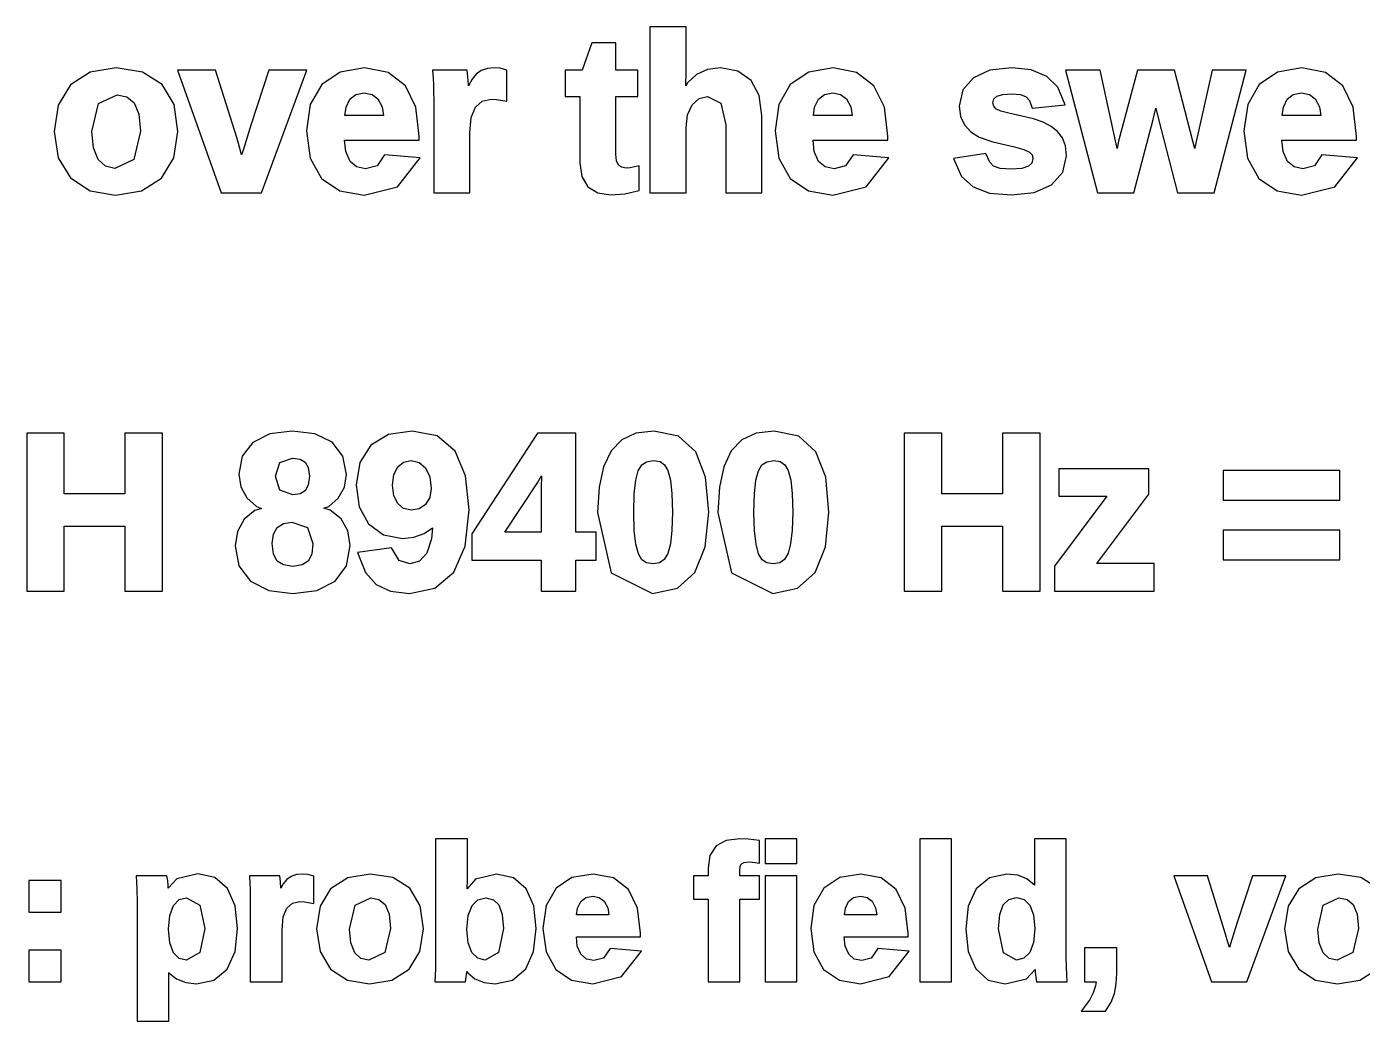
# Model space of a CAD drawing. Header units: metres. Extents: x 7 to 143, y 7 to 53.
# Drawn here: x 34.26 to 57.72, y 7.42 to 24.89 of the extents above; entities that cross this region are included whole.
import ezdxf

# ---------------------------------------------------------------- set-up
doc = ezdxf.new("R2010")
doc.units = ezdxf.units.M

msp = doc.modelspace()

# ---------------------------------------------------------------- linework, layer by layer
for p, q in [((45.8385, 24.8939), (45.2049, 24.8939)), ((45.2049, 24.8939), (45.2049, 21.9761)), ((45.8385, 24.0744), (45.8385, 24.8939)), ((44.1844, 24.6129), (44.0173, 24.1306)), ((44.6042, 24.6129), (44.1844, 24.6129)), ((44.6042, 24.1306), (44.6042, 24.6129)), ((35.8319, 24.1692), (35.3765, 24.0952)), ((36.2937, 24.0978), (35.8319, 24.1692)), ((40.1943, 24.1693), (39.7643, 24.0977)), ((40.605, 24.0921), (40.1943, 24.1693)), ((42.4745, 24.1706), (42.3495, 24.159)), ((42.5765, 24.1628), (42.4745, 24.1706)), ((42.6901, 24.1294), (42.5765, 24.1628)), ((46.4428, 24.1691), (46.2177, 24.1406)), ((46.75, 24.1155), (46.4428, 24.1691)), ((48.424, 24.1693), (47.994, 24.0977)), ((48.8347, 24.0921), (48.424, 24.1693)), ((51.5584, 24.1707), (51.1765, 24.1282)), ((51.9015, 24.1338), (51.5584, 24.1707)), ((56.6574, 24.1693), (56.2273, 24.0977)), ((57.0681, 24.0921), (56.6574, 24.1693)), ((35.3765, 24.0952), (35.0302, 23.8704)), ((36.637, 23.88), (36.2937, 24.0978)), ((37.5773, 24.1306), (36.9056, 24.1306)), ((36.9056, 24.1306), (37.6762, 21.9761)), ((37.9473, 22.9462), (37.5773, 24.1306)), ((38.5125, 24.1306), (38.2031, 23.1812)), ((38.3843, 21.9761), (39.1787, 24.1306)), ((39.1787, 24.1306), (38.5125, 24.1306)), ((39.7643, 24.0977), (39.4403, 23.8801)), ((40.9096, 23.8576), (40.605, 24.0921)), ((41.9962, 24.1306), (41.389, 24.1306)), ((41.389, 24.1306), (41.3975, 23.9839)), ((41.3975, 23.9839), (41.4024, 23.8788)), ((42.0073, 24.0154), (41.9962, 24.1306)), ((42.016, 23.8754), (42.0073, 24.0154)), ((42.0804, 23.9753), (42.0168, 23.8578)), ((42.1545, 24.0611), (42.0804, 23.9753)), ((42.2432, 24.1228), (42.1545, 24.0611)), ((42.3495, 24.159), (42.2432, 24.1228)), ((42.6901, 23.5862), (42.6901, 24.1294)), ((44.0173, 24.1306), (43.7162, 24.1306)), ((43.7162, 24.1306), (43.7162, 23.6698)), ((44.9934, 24.1306), (44.6042, 24.1306)), ((44.9934, 23.6698), (44.9934, 24.1306)), ((45.8346, 23.8684), (45.8385, 24.0744)), ((46.0245, 24.0545), (45.8637, 23.9054)), ((46.2177, 24.1406), (46.0245, 24.0545)), ((46.9815, 23.9512), (46.75, 24.1155)), ((47.1224, 23.6848), (46.9815, 23.9512)), ((47.994, 24.0977), (47.67, 23.8801)), ((49.1393, 23.8576), (48.8347, 24.0921)), ((50.8851, 23.9973), (50.6994, 23.7825)), ((51.1765, 24.1282), (50.8851, 23.9973)), ((52.1758, 24.0206), (51.9015, 24.1338)), ((52.3714, 23.8325), (52.1758, 24.0206)), ((53.1129, 24.1306), (52.5066, 24.1306)), ((52.5066, 24.1306), (53.0641, 21.9761)), ((53.4085, 22.7568), (53.1129, 24.1306)), ((53.7689, 24.1306), (53.4359, 22.8847)), ((54.4174, 24.1306), (53.7689, 24.1306)), ((54.7425, 22.885), (54.4174, 24.1306)), ((55.0812, 24.1306), (54.7762, 22.7716)), ((55.6797, 24.1306), (55.0812, 24.1306)), ((55.1142, 21.9761), (55.6797, 24.1306)), ((56.2273, 24.0977), (55.9034, 23.8801)), ((57.3727, 23.8576), (57.0681, 24.0921)), ((35.0302, 23.8704), (34.814, 23.5154)), ((35.5184, 23.5431), (35.8461, 23.6997)), ((35.8461, 23.6997), (36.018, 23.6644)), ((36.8469, 23.5268), (36.637, 23.88)), ((39.4403, 23.8801), (39.2404, 23.5293)), ((39.9365, 23.6193), (40.0415, 23.703)), ((40.0415, 23.703), (40.1862, 23.7315)), ((40.1862, 23.7315), (40.3237, 23.7045)), ((40.3237, 23.7045), (40.4281, 23.625)), ((41.0936, 23.4779), (40.9096, 23.8576)), ((41.4024, 23.8788), (41.406, 23.7522)), ((41.406, 23.7522), (41.4072, 23.5979)), ((42.0168, 23.8578), (42.016, 23.8754)), ((45.8637, 23.9054), (45.8339, 23.8559)), ((45.8339, 23.8559), (45.8346, 23.8684)), ((47.67, 23.8801), (47.47, 23.5293)), ((48.1662, 23.6193), (48.2711, 23.703)), ((48.2711, 23.703), (48.4159, 23.7315)), ((48.4159, 23.7315), (48.5534, 23.7045)), ((48.5534, 23.7045), (48.6578, 23.625)), ((49.3233, 23.4779), (49.1393, 23.8576)), ((50.6994, 23.7825), (50.6381, 23.4999)), ((51.299, 23.6724), (51.4015, 23.7038)), ((51.4015, 23.7038), (51.558, 23.7152)), ((51.558, 23.7152), (51.7142, 23.7008)), ((51.7142, 23.7008), (51.8124, 23.6614)), ((52.4977, 23.5232), (52.3714, 23.8325)), ((55.9034, 23.8801), (55.7034, 23.5293)), ((56.3996, 23.6193), (56.5045, 23.703)), ((56.5045, 23.703), (56.6492, 23.7315)), ((56.6492, 23.7315), (56.7868, 23.7045)), ((56.7868, 23.7045), (56.8912, 23.625)), ((57.5566, 23.4779), (57.3727, 23.8576)), ((34.814, 23.5154), (34.7429, 23.0553)), ((35.4042, 23.0519), (35.5184, 23.5431)), ((36.018, 23.6644), (36.1457, 23.5565)), ((36.1457, 23.5565), (36.2278, 23.3591)), ((36.9156, 23.055), (36.8469, 23.5268)), ((39.2404, 23.5293), (39.175, 23.063)), ((39.8469, 23.335), (39.8674, 23.4794)), ((39.8674, 23.4794), (39.9365, 23.6193)), ((40.4281, 23.625), (40.5014, 23.4863)), ((40.5014, 23.4863), (40.5275, 23.335)), ((41.1533, 22.9689), (41.0936, 23.4779)), ((41.4072, 23.5979), (41.4072, 21.9761)), ((42.0675, 23.3002), (42.1437, 23.4833)), ((42.1437, 23.4833), (42.2589, 23.588)), ((42.2589, 23.588), (42.4162, 23.6239)), ((42.4162, 23.6239), (42.5125, 23.6174)), ((42.5125, 23.6174), (42.6901, 23.5862)), ((43.7162, 23.6698), (43.9763, 23.6698)), ((43.9763, 23.6698), (43.9763, 22.5049)), ((44.6042, 22.6553), (44.6042, 23.6698)), ((44.6042, 23.6698), (44.9934, 23.6698)), ((45.8668, 23.3481), (45.9481, 23.5215)), ((45.9481, 23.5215), (46.0686, 23.6307)), ((46.0686, 23.6307), (46.2135, 23.6651)), ((46.2135, 23.6651), (46.4508, 23.5483)), ((46.4508, 23.5483), (46.5359, 23.1712)), ((47.1676, 23.3318), (47.1224, 23.6848)), ((47.47, 23.5293), (47.4046, 23.063)), ((48.0766, 23.335), (48.0971, 23.4794)), ((48.0971, 23.4794), (48.1662, 23.6193)), ((48.6578, 23.625), (48.7311, 23.4863)), ((48.7311, 23.4863), (48.7572, 23.335)), ((49.383, 22.9689), (49.3233, 23.4779)), ((50.6381, 23.4999), (50.6608, 23.3194)), ((51.2301, 23.5542), (51.2474, 23.6255)), ((51.2428, 23.4983), (51.2301, 23.5542)), ((51.2825, 23.4538), (51.2428, 23.4983)), ((51.2474, 23.6255), (51.299, 23.6724)), ((51.8124, 23.6614), (51.8704, 23.5994)), ((51.8704, 23.5994), (51.9196, 23.4628)), ((51.9196, 23.4628), (52.4977, 23.5232)), ((54.0457, 23.2635), (54.0926, 23.4657)), ((54.0926, 23.4657), (54.1025, 23.4169)), ((55.7034, 23.5293), (55.638, 23.063)), ((56.31, 23.335), (56.3304, 23.4794)), ((56.3304, 23.4794), (56.3996, 23.6193)), ((56.8912, 23.625), (56.9644, 23.4863)), ((56.9644, 23.4863), (56.9905, 23.335)), ((57.6163, 22.9689), (57.5566, 23.4779)), ((36.2278, 23.3591), (36.2563, 23.0587)), ((40.5275, 23.335), (39.8469, 23.335)), ((42.0407, 23.0318), (42.0675, 23.3002)), ((45.8385, 23.1224), (45.8668, 23.3481)), ((47.1676, 21.9761), (47.1676, 23.3318)), ((48.7572, 23.335), (48.0766, 23.335)), ((50.6608, 23.3194), (50.7291, 23.1688)), ((51.3673, 23.4126), (51.2825, 23.4538)), ((51.5094, 23.3754), (51.3673, 23.4126)), ((51.7369, 23.3253), (51.5094, 23.3754)), ((51.9401, 23.2731), (51.7369, 23.3253)), ((52.1139, 23.2142), (51.9401, 23.2731)), ((53.7053, 21.9761), (54.0457, 23.2635)), ((54.1025, 23.4169), (54.1366, 23.2674)), ((54.1366, 23.2674), (54.4731, 21.9761)), ((56.9905, 23.335), (56.31, 23.335)), ((34.7429, 23.0553), (34.8139, 22.5935)), ((35.4324, 22.7647), (35.4042, 23.0519)), ((36.2563, 23.0587), (36.1406, 22.5632)), ((36.8436, 22.5921), (36.9156, 23.055)), ((38.2031, 23.1812), (38.0642, 22.7452)), ((39.175, 23.063), (39.2393, 22.5838)), ((42.0407, 21.9761), (42.0407, 23.0318)), ((45.8385, 21.9761), (45.8385, 23.1224)), ((46.5359, 23.1712), (46.5359, 21.9761)), ((47.4046, 23.063), (47.469, 22.5838)), ((50.7291, 23.1688), (50.8403, 23.047)), ((50.8403, 23.047), (50.9897, 22.952)), ((52.2533, 23.143), (52.1139, 23.2142)), ((52.3635, 23.0536), (52.2533, 23.143)), ((52.4502, 22.9405), (52.3635, 23.0536)), ((55.638, 23.063), (55.7023, 22.5838)), ((35.5145, 22.5612), (35.4324, 22.7647)), ((37.9954, 22.7794), (37.9473, 22.9462)), ((38.034, 22.6424), (37.9954, 22.7794)), ((39.8623, 22.7006), (39.8411, 22.9008)), ((39.8411, 22.9008), (41.1533, 22.9008)), ((41.1533, 22.9008), (41.1533, 22.9689)), ((48.0919, 22.7006), (48.0708, 22.9008)), ((48.0708, 22.9008), (49.383, 22.9008)), ((49.383, 22.9008), (49.383, 22.9689)), ((50.9897, 22.952), (51.229, 22.8692)), ((51.229, 22.8692), (51.6091, 22.7827)), ((51.6091, 22.7827), (51.7726, 22.7397)), ((52.5058, 22.7988), (52.4502, 22.9405)), ((52.5242, 22.6231), (52.5058, 22.7988)), ((53.4359, 22.8847), (53.4085, 22.7568)), ((54.7728, 22.7556), (54.7425, 22.885)), ((54.7762, 22.7716), (54.7728, 22.7556)), ((56.3253, 22.7006), (56.3042, 22.9008)), ((56.3042, 22.9008), (57.6163, 22.9008)), ((57.6163, 22.9008), (57.6163, 22.9689)), ((34.8139, 22.5935), (35.03, 22.2374)), ((35.6415, 22.4434), (35.5145, 22.5612)), ((36.1406, 22.5632), (35.8092, 22.4053)), ((36.6244, 22.2362), (36.8436, 22.5921)), ((38.0642, 22.7452), (38.034, 22.6424)), ((39.2393, 22.5838), (39.4362, 22.2279)), ((39.9378, 22.5286), (39.8623, 22.7006)), ((40.054, 22.4297), (39.9378, 22.5286)), ((40.545, 22.6424), (40.4128, 22.45)), ((41.1697, 22.5882), (40.545, 22.6424)), ((40.7708, 22.0834), (41.1697, 22.5882)), ((44.6172, 22.5362), (44.6042, 22.6553)), ((44.651, 22.4643), (44.6172, 22.5362)), ((47.469, 22.5838), (47.6658, 22.2279)), ((48.1675, 22.5286), (48.0919, 22.7006)), ((48.2836, 22.4297), (48.1675, 22.5286)), ((48.7747, 22.6424), (48.6425, 22.45)), ((49.3994, 22.5882), (48.7747, 22.6424)), ((49.0004, 22.0834), (49.3994, 22.5882)), ((51.1067, 22.6642), (50.5342, 22.5784)), ((50.5342, 22.5784), (50.6777, 22.2631)), ((51.1725, 22.513), (51.1067, 22.6642)), ((51.7726, 22.7397), (51.8707, 22.6926)), ((51.8707, 22.6926), (51.9174, 22.6413)), ((51.9324, 22.577), (51.913, 22.4975)), ((51.9174, 22.6413), (51.9324, 22.577)), ((52.4585, 22.3362), (52.5242, 22.6231)), ((55.7023, 22.5838), (55.8992, 22.2279)), ((56.4008, 22.5286), (56.3253, 22.7006)), ((56.517, 22.4297), (56.4008, 22.5286)), ((57.0081, 22.6424), (56.8758, 22.45)), ((57.6327, 22.5882), (57.0081, 22.6424)), ((57.2338, 22.0834), (57.6327, 22.5882)), ((35.8092, 22.4053), (35.6415, 22.4434)), ((40.2115, 22.3965), (40.054, 22.4297)), ((40.4128, 22.45), (40.2115, 22.3965)), ((43.9763, 22.5049), (44.01, 22.2644)), ((44.7038, 22.4254), (44.651, 22.4643)), ((44.7898, 22.4107), (44.7038, 22.4254)), ((44.8566, 22.4165), (44.7898, 22.4107)), ((45.0162, 22.4475), (44.8566, 22.4165)), ((45.0162, 22.0167), (45.0162, 22.4475)), ((48.4411, 22.3965), (48.2836, 22.4297)), ((48.6425, 22.45), (48.4411, 22.3965)), ((51.2407, 22.4457), (51.1725, 22.513)), ((51.358, 22.4059), (51.2407, 22.4457)), ((51.5547, 22.3915), (51.358, 22.4059)), ((51.7387, 22.405), (51.5547, 22.3915)), ((51.8551, 22.4424), (51.7387, 22.405)), ((51.913, 22.4975), (51.8551, 22.4424)), ((52.2595, 22.1166), (52.4585, 22.3362)), ((56.6745, 22.3965), (56.517, 22.4297)), ((56.8758, 22.45), (56.6745, 22.3965)), ((35.03, 22.2374), (35.3735, 22.0118)), ((36.2757, 22.0114), (36.6244, 22.2362)), ((39.4362, 22.2279), (39.7575, 22.0093)), ((40.1882, 21.9371), (40.7708, 22.0834)), ((44.01, 22.2644), (44.1167, 22.0841)), ((44.1167, 22.0841), (44.2901, 21.9761)), ((47.6658, 22.2279), (47.9872, 22.0093)), ((48.4179, 21.9371), (49.0004, 22.0834)), ((50.6777, 22.2631), (50.8798, 22.0784)), ((50.8798, 22.0784), (51.1698, 21.9724)), ((51.952, 21.9818), (52.2595, 22.1166)), ((55.8992, 22.2279), (56.2205, 22.0093)), ((56.6513, 21.9371), (57.2338, 22.0834)), ((35.3735, 22.0118), (35.8206, 21.9375)), ((35.8206, 21.9375), (36.2757, 22.0114)), ((37.6762, 21.9761), (38.3843, 21.9761)), ((39.7575, 22.0093), (40.1882, 21.9371)), ((41.4072, 21.9761), (42.0407, 21.9761)), ((44.2901, 21.9761), (44.5141, 21.9417)), ((44.5141, 21.9417), (44.7623, 21.9585)), ((44.7623, 21.9585), (45.0162, 22.0167)), ((45.2049, 21.9761), (45.8385, 21.9761)), ((46.5359, 21.9761), (47.1676, 21.9761)), ((47.9872, 22.0093), (48.4179, 21.9371)), ((51.1698, 21.9724), (51.5552, 21.9379)), ((51.5552, 21.9379), (51.952, 21.9818)), ((53.0641, 21.9761), (53.7053, 21.9761)), ((54.4731, 21.9761), (55.1142, 21.9761)), ((56.2205, 22.0093), (56.6513, 21.9371)), ((34.9194, 17.7515), (34.2592, 17.7515)), ((34.2592, 17.7515), (34.2592, 14.9761)), ((34.9194, 16.6863), (34.9194, 17.7515)), ((36.6453, 17.7515), (35.9852, 17.7515)), ((35.9852, 17.7515), (35.9852, 16.6863)), ((36.6453, 14.9761), (36.6453, 17.7515)), ((38.5314, 17.7424), (38.2329, 17.591)), ((38.9233, 17.7917), (38.5314, 17.7424)), ((39.3221, 17.7437), (38.9233, 17.7917)), ((39.6232, 17.596), (39.3221, 17.7437)), ((39.8121, 17.3531), (39.6232, 17.596)), ((40.615, 17.7299), (40.302, 17.5408)), ((41.0291, 17.7921), (40.615, 17.7299)), ((41.4693, 17.7045), (41.0291, 17.7921)), ((41.7842, 17.4386), (41.4693, 17.7045)), ((43.2326, 17.7515), (42.0799, 15.9866)), ((43.9059, 17.7515), (43.2326, 17.7515)), ((43.9059, 16.0179), (43.9059, 17.7515)), ((44.7099, 17.6384), (44.5217, 17.4416)), ((44.9592, 17.754), (44.7099, 17.6384)), ((45.2733, 17.792), (44.9592, 17.754)), ((45.7058, 17.7016), (45.2733, 17.792)), ((46.0085, 17.4267), (45.7058, 17.7016)), ((46.822, 17.6384), (46.6338, 17.4416)), ((47.0713, 17.754), (46.822, 17.6384)), ((47.3855, 17.792), (47.0713, 17.754)), ((47.8179, 17.7016), (47.3855, 17.792)), ((48.1206, 17.4267), (47.8179, 17.7016)), ((50.3328, 17.7515), (49.6727, 17.7515)), ((49.6727, 17.7515), (49.6727, 14.9761)), ((50.3328, 16.6863), (50.3328, 17.7515)), ((52.0588, 17.7515), (51.3986, 17.7515)), ((51.3986, 17.7515), (51.3986, 16.6863)), ((52.0588, 14.9761), (52.0588, 17.7515)), ((38.2329, 17.591), (38.0443, 17.3483)), ((40.302, 17.5408), (40.1071, 17.2389)), ((41.9677, 17.0036), (41.7842, 17.4386)), ((44.5217, 17.4416), (44.39, 17.1652)), ((46.1805, 16.979), (46.0085, 17.4267)), ((46.6338, 17.4416), (46.5021, 17.1652)), ((48.2926, 16.979), (48.1206, 17.4267)), ((38.0443, 17.3483), (37.9821, 17.034)), ((38.6302, 17.0005), (38.7045, 17.2369)), ((38.7045, 17.2369), (38.9285, 17.316)), ((38.9285, 17.316), (39.0606, 17.2971)), ((39.0606, 17.2971), (39.1505, 17.2428)), ((39.1505, 17.2428), (39.2046, 17.1489)), ((39.2046, 17.1489), (39.2243, 17.0006)), ((39.8742, 17.0301), (39.8121, 17.3531)), ((40.1071, 17.2389), (40.0432, 16.8456)), ((40.7088, 17.0281), (40.7763, 17.1632)), ((40.7763, 17.1632), (40.8786, 17.2449)), ((40.8786, 17.2449), (41.0141, 17.2725)), ((41.0141, 17.2725), (41.1539, 17.2408)), ((41.1539, 17.2408), (41.2635, 17.1456)), ((41.2635, 17.1456), (41.3374, 16.9898)), ((44.39, 17.1652), (44.3124, 16.8077)), ((44.9991, 17.0951), (45.0605, 17.198)), ((45.0605, 17.198), (45.1442, 17.2534)), ((45.1442, 17.2534), (45.2672, 17.2729)), ((45.2672, 17.2729), (45.3821, 17.2538)), ((45.3821, 17.2538), (45.4615, 17.1995)), ((45.4615, 17.1995), (45.5213, 17.0968)), ((46.5021, 17.1652), (46.4246, 16.8077)), ((47.1113, 17.0951), (47.1726, 17.198)), ((47.1726, 17.198), (47.2563, 17.2534)), ((47.2563, 17.2534), (47.3793, 17.2729)), ((47.3793, 17.2729), (47.4942, 17.2538)), ((47.4942, 17.2538), (47.5736, 17.1995)), ((47.5736, 17.1995), (47.6334, 17.0968)), ((53.9659, 17.1306), (52.3887, 17.1306)), ((52.3887, 17.1306), (52.3887, 16.6451)), ((53.9659, 16.6823), (53.9659, 17.1306)), ((37.9821, 17.034), (38.0182, 16.8109)), ((38.7058, 16.7516), (38.6302, 17.0005)), ((39.2243, 17.0006), (39.2047, 16.8403)), ((39.8384, 16.8076), (39.8742, 17.0301)), ((40.6853, 16.8413), (40.7088, 17.0281)), ((41.3374, 16.9898), (41.3629, 16.7815)), ((42.0276, 16.4064), (41.9677, 17.0036)), ((43.2278, 16.8847), (43.3009, 17.0036)), ((43.2987, 16.9515), (43.297, 16.8436)), ((43.3009, 17.0036), (43.2987, 16.9515)), ((44.9292, 16.6902), (44.9549, 16.9299)), ((44.9549, 16.9299), (44.9991, 17.0951)), ((45.5213, 17.0968), (45.5655, 16.9308)), ((45.5655, 16.9308), (45.5919, 16.6904)), ((46.2366, 16.3646), (46.1805, 16.979)), ((47.0414, 16.6902), (47.067, 16.9299)), ((47.067, 16.9299), (47.1113, 17.0951)), ((47.6334, 17.0968), (47.6776, 16.9308)), ((47.6776, 16.9308), (47.7041, 16.6904)), ((48.3487, 16.3646), (48.2926, 16.979)), ((57.3206, 17.0983), (55.2706, 17.0983)), ((55.2706, 17.0983), (55.2706, 16.5749)), ((57.3206, 16.5749), (57.3206, 17.0983)), ((35.9852, 16.6863), (34.9194, 16.6863)), ((38.0182, 16.8109), (38.1262, 16.616)), ((38.9325, 16.6686), (38.7058, 16.7516)), ((39.0623, 16.6876), (38.9325, 16.6686)), ((39.1508, 16.7421), (39.0623, 16.6876)), ((39.2047, 16.8403), (39.1508, 16.7421)), ((39.731, 16.6138), (39.8384, 16.8076)), ((40.0432, 16.8456), (40.0975, 16.4614)), ((40.7086, 16.6556), (40.6853, 16.8413)), ((40.7758, 16.5168), (40.7086, 16.6556)), ((41.3629, 16.7815), (41.3374, 16.6225)), ((42.6575, 16.0179), (43.2278, 16.8847)), ((43.297, 16.8436), (43.297, 16.0179)), ((44.3124, 16.8077), (44.2867, 16.3607)), ((44.9205, 16.3646), (44.9292, 16.6902)), ((45.5919, 16.6904), (45.6009, 16.3646)), ((46.4246, 16.8077), (46.3988, 16.3607)), ((47.0327, 16.3646), (47.0414, 16.6902)), ((47.7041, 16.6904), (47.713, 16.3646)), ((51.3986, 16.6863), (50.3328, 16.6863)), ((53.055, 15.4654), (53.9659, 16.6823)), ((38.1262, 16.616), (38.293, 16.4672)), ((38.3801, 16.4328), (38.267, 16.3947)), ((38.293, 16.4672), (38.3801, 16.4328)), ((39.4794, 16.4363), (39.5629, 16.4672)), ((39.5917, 16.4003), (39.4794, 16.4363)), ((39.5629, 16.4672), (39.731, 16.6138)), ((40.0975, 16.4614), (40.2632, 16.161)), ((40.8785, 16.4313), (40.7758, 16.5168)), ((41.0171, 16.4024), (40.8785, 16.4313)), ((41.1534, 16.4278), (41.0171, 16.4024)), ((41.2635, 16.5035), (41.1534, 16.4278)), ((41.3374, 16.6225), (41.2635, 16.5035)), ((53.2274, 16.6451), (52.3109, 15.4206)), ((52.3887, 16.6451), (53.2274, 16.6451)), ((55.2706, 16.5749), (57.3206, 16.5749)), ((38.0794, 16.2408), (37.9593, 16.029)), ((38.267, 16.3947), (38.0794, 16.2408)), ((38.767, 16.168), (38.9154, 16.1919)), ((38.9154, 16.1919), (39.1933, 16.0988)), ((39.7814, 16.2508), (39.5917, 16.4003)), ((39.9011, 16.0398), (39.7814, 16.2508)), ((41.9612, 15.7712), (42.0276, 16.4064)), ((44.2867, 16.3607), (44.5231, 15.2982)), ((44.9297, 16.042), (44.9205, 16.3646)), ((45.6009, 16.3646), (45.5917, 16.0504)), ((46.1773, 15.757), (46.2366, 16.3646)), ((46.3988, 16.3607), (46.6352, 15.2982)), ((47.0418, 16.042), (47.0327, 16.3646)), ((47.713, 16.3646), (47.7039, 16.0504)), ((48.2894, 15.757), (48.3487, 16.3646)), ((34.9194, 16.123), (35.9852, 16.123)), ((34.9194, 14.9761), (34.9194, 16.123)), ((35.9852, 16.123), (35.9852, 14.9761)), ((37.9593, 16.029), (37.9195, 15.7753)), ((38.5695, 15.8156), (38.593, 15.9822)), ((38.593, 15.9822), (38.6598, 16.0978)), ((38.6598, 16.0978), (38.767, 16.168)), ((39.1933, 16.0988), (39.2864, 15.8184)), ((39.9406, 15.7791), (39.9011, 16.0398)), ((40.2632, 16.161), (40.5254, 15.9677)), ((40.5254, 15.9677), (40.8608, 15.9041)), ((41.0574, 15.9257), (41.2397, 15.9903)), ((41.2397, 15.9903), (41.3882, 16.0914)), ((41.3882, 16.0914), (41.371, 15.8991)), ((42.0799, 15.9866), (42.0799, 15.5211)), ((43.297, 16.0179), (42.6575, 16.0179)), ((44.2629, 16.0179), (43.9059, 16.0179)), ((44.2629, 15.5211), (44.2629, 16.0179)), ((44.9568, 15.8017), (44.9297, 16.042)), ((45.5917, 16.0504), (45.5646, 15.8121)), ((47.0689, 15.8017), (47.0418, 16.042)), ((47.7039, 16.0504), (47.6767, 15.8121)), ((50.3328, 16.123), (51.3986, 16.123)), ((50.3328, 14.9761), (50.3328, 16.123)), ((51.3986, 16.123), (51.3986, 14.9761)), ((57.3206, 16.0483), (55.2706, 16.0483)), ((55.2706, 16.0483), (55.2706, 15.5287)), ((57.3206, 15.5287), (57.3206, 16.0483)), ((37.9195, 15.7753), (37.9862, 15.423)), ((38.593, 15.6281), (38.5695, 15.8156)), ((39.2864, 15.8184), (39.2643, 15.6291)), ((39.8747, 15.4254), (39.9406, 15.7791)), ((40.6688, 15.7411), (40.0712, 15.6573)), ((40.7984, 15.5194), (40.6688, 15.7411)), ((40.8608, 15.9041), (41.0574, 15.9257)), ((41.371, 15.8991), (41.285, 15.6483)), ((41.7583, 15.3105), (41.9612, 15.7712)), ((45.002, 15.635), (44.9568, 15.8017)), ((45.5646, 15.8121), (45.5189, 15.6434)), ((45.9958, 15.3081), (46.1773, 15.757)), ((47.1141, 15.635), (47.0689, 15.8017)), ((47.6767, 15.8121), (47.631, 15.6435)), ((48.1079, 15.3081), (48.2894, 15.757)), ((38.6591, 15.5078), (38.593, 15.6281)), ((38.7688, 15.4391), (38.6591, 15.5078)), ((39.2012, 15.5071), (39.0963, 15.439)), ((39.2643, 15.6291), (39.2012, 15.5071)), ((40.0712, 15.6573), (40.2107, 15.3074)), ((40.9854, 15.4599), (40.7984, 15.5194)), ((41.1553, 15.5059), (40.9854, 15.4599)), ((41.285, 15.6483), (41.1553, 15.5059)), ((42.0799, 15.5211), (43.297, 15.5211)), ((43.297, 15.5211), (43.297, 14.9761)), ((43.9059, 15.5211), (44.2629, 15.5211)), ((43.9059, 14.9761), (43.9059, 15.5211)), ((45.0626, 15.5321), (45.002, 15.635)), ((45.1432, 15.4776), (45.0626, 15.5321)), ((45.4565, 15.5363), (45.3747, 15.4786)), ((45.5189, 15.6434), (45.4565, 15.5363)), ((47.1747, 15.5321), (47.1141, 15.635)), ((47.2553, 15.4776), (47.1747, 15.5321)), ((47.5686, 15.5363), (47.4868, 15.4786)), ((47.631, 15.6435), (47.5686, 15.5363)), ((55.2706, 15.5287), (57.3206, 15.5287)), ((37.9862, 15.423), (38.1889, 15.1558)), ((38.9348, 15.4147), (38.7688, 15.4391)), ((39.0963, 15.439), (38.9348, 15.4147)), ((39.6743, 15.1569), (39.8747, 15.4254)), ((40.2107, 15.3074), (40.3943, 15.0984)), ((41.425, 15.0301), (41.7583, 15.3105)), ((44.5231, 15.2982), (45.2493, 14.9356)), ((45.2595, 15.4585), (45.1432, 15.4776)), ((45.3747, 15.4786), (45.2595, 15.4585)), ((45.6866, 15.0294), (45.9958, 15.3081)), ((46.6352, 15.2982), (47.3614, 14.9356)), ((47.3716, 15.4585), (47.2553, 15.4776)), ((47.4868, 15.4786), (47.3716, 15.4585)), ((47.7987, 15.0294), (48.1079, 15.3081)), ((52.3109, 15.4206), (52.3109, 14.9761)), ((54.059, 15.4654), (53.055, 15.4654)), ((54.059, 14.9761), (54.059, 15.4654)), ((38.1889, 15.1558), (38.5099, 14.9914)), ((39.3543, 14.9917), (39.6743, 15.1569)), ((40.3943, 15.0984), (40.6496, 14.9772)), ((40.9808, 14.9375), (41.425, 15.0301)), ((45.2493, 14.9356), (45.6866, 15.0294)), ((47.3614, 14.9356), (47.7987, 15.0294)), ((34.2592, 14.9761), (34.9194, 14.9761)), ((35.9852, 14.9761), (36.6453, 14.9761)), ((38.5099, 14.9914), (38.931, 14.9378)), ((38.931, 14.9378), (39.3543, 14.9917)), ((40.6496, 14.9772), (40.9808, 14.9375)), ((43.297, 14.9761), (43.9059, 14.9761)), ((49.6727, 14.9761), (50.3328, 14.9761)), ((51.3986, 14.9761), (52.0588, 14.9761)), ((52.3109, 14.9761), (54.059, 14.9761)), ((41.9983, 10.6305), (41.441, 10.6305)), ((41.441, 10.6305), (41.441, 8.56726)), ((41.9983, 9.9061), (41.9983, 10.6305)), ((46.5468, 10.6), (46.3675, 10.5028)), ((46.7862, 10.6306), (46.5468, 10.6)), ((46.9293, 10.6238), (46.7862, 10.6306)), ((47.1279, 10.5984), (46.9293, 10.6238)), ((47.1279, 10.2009), (47.1279, 10.5984)), ((47.7855, 10.6305), (47.2282, 10.6305)), ((47.2282, 10.6305), (47.2282, 10.1936)), ((47.7855, 10.1936), (47.7855, 10.6305)), ((50.5003, 10.6305), (49.943, 10.6305)), ((49.943, 10.6305), (49.943, 8.11525)), ((50.5003, 8.11525), (50.5003, 10.6305)), ((52.5179, 10.6305), (51.9606, 10.6305)), ((51.9606, 10.6305), (51.9606, 9.93732)), ((52.5179, 8.54935), (52.5179, 10.6305)), ((46.2595, 10.3366), (46.2256, 10.1139)), ((46.3675, 10.5028), (46.2595, 10.3366)), ((46.2256, 10.1139), (46.2256, 9.9762)), ((46.7813, 10.0616), (46.7917, 10.1482)), ((46.7917, 10.1482), (46.8157, 10.1908)), ((46.8157, 10.1908), (46.8597, 10.2143)), ((46.8597, 10.2143), (46.946, 10.2243)), ((46.946, 10.2243), (47.0058, 10.2211)), ((47.0058, 10.2211), (47.1279, 10.2009)), ((47.2282, 10.1936), (47.7855, 10.1936)), ((34.8656, 9.89807), (34.2968, 9.89807)), ((34.2968, 9.89807), (34.2968, 9.33913)), ((34.8656, 9.33913), (34.8656, 9.89807)), ((36.7208, 9.9762), (36.1816, 9.9762)), ((36.1816, 9.9762), (36.1941, 9.74486)), ((36.7358, 9.88911), (36.7208, 9.9762)), ((36.7424, 9.81406), (36.7358, 9.88911)), ((36.8961, 9.92775), (36.7451, 9.75957)), ((37.2674, 10.0149), (36.8961, 9.92775)), ((37.564, 9.95058), (37.2674, 10.0149)), ((37.7859, 9.75722), (37.564, 9.95058)), ((38.7043, 9.9762), (38.1698, 9.9762)), ((38.1698, 9.9762), (38.1775, 9.84294)), ((38.7145, 9.87094), (38.7043, 9.9762)), ((38.7213, 9.76089), (38.7145, 9.87094)), ((38.8286, 9.91483), (38.764, 9.84001)), ((38.9063, 9.96881), (38.8286, 9.91483)), ((38.9991, 10.0005), (38.9063, 9.96881)), ((39.1077, 10.0105), (38.9991, 10.0005)), ((39.1965, 10.0037), (39.1077, 10.0105)), ((39.2997, 9.97337), (39.1965, 10.0037)), ((39.2997, 9.49394), (39.2997, 9.97337)), ((39.8972, 9.94557), (39.5976, 9.75116)), ((40.2901, 10.0094), (39.8972, 9.94557)), ((40.6885, 9.94777), (40.2901, 10.0094)), ((40.9855, 9.75937), (40.6885, 9.94777)), ((42.1389, 9.91885), (41.9948, 9.75105)), ((41.9948, 9.75105), (41.9983, 9.9061)), ((42.5107, 10.01), (42.1389, 9.91885)), ((42.8107, 9.94571), (42.5107, 10.01)), ((43.032, 9.75221), (42.8107, 9.94571)), ((43.8361, 9.94769), (43.5557, 9.75934)), ((44.2074, 10.0095), (43.8361, 9.94769)), ((44.5624, 9.94279), (44.2074, 10.0095)), ((44.8262, 9.73972), (44.5624, 9.94279)), ((46.2256, 9.9762), (45.9684, 9.9762)), ((45.9684, 9.9762), (45.9684, 9.56697)), ((46.7813, 9.9762), (46.7813, 10.0616)), ((47.1279, 9.9762), (46.7813, 9.9762)), ((47.1279, 9.56697), (47.1279, 9.9762)), ((47.7855, 9.9762), (47.2282, 9.9762)), ((47.2282, 9.9762), (47.2282, 8.11525)), ((47.7855, 8.11525), (47.7855, 9.9762)), ((48.5393, 9.94769), (48.2589, 9.75934)), ((48.9106, 10.0095), (48.5393, 9.94769)), ((49.2656, 9.94279), (48.9106, 10.0095)), ((49.5294, 9.73972), (49.2656, 9.94279)), ((51.1689, 9.94553), (50.9372, 9.75139)), ((51.476, 10.0093), (51.1689, 9.94553)), ((51.6649, 9.98816), (51.476, 10.0093)), ((51.8269, 9.92432), (51.6649, 9.98816)), ((51.9592, 9.81734), (51.8269, 9.92432)), ((51.9606, 9.93732), (51.962, 9.81311)), ((54.995, 9.9762), (54.4039, 9.9762)), ((54.4039, 9.9762), (55.0695, 8.11525)), ((55.3138, 8.95598), (54.995, 9.9762)), ((55.7862, 9.9762), (55.5194, 9.15749)), ((55.6864, 8.11525), (56.3727, 9.9762)), ((56.3727, 9.9762), (55.7862, 9.9762)), ((56.8996, 9.94557), (56.6001, 9.75116)), ((57.2925, 10.0094), (56.8996, 9.94557)), ((57.6909, 9.94777), (57.2925, 10.0094)), ((57.9879, 9.75937), (57.6909, 9.94777)), ((36.1941, 9.74486), (36.1974, 9.52095)), ((36.7451, 9.75957), (36.7424, 9.81406)), ((37.9205, 9.45334), (37.7859, 9.75722)), ((38.1775, 9.84294), (38.1817, 9.75217)), ((38.1817, 9.75217), (38.1848, 9.64528)), ((38.1848, 9.64528), (38.1858, 9.51244)), ((38.764, 9.84001), (38.7213, 9.76089)), ((39.5976, 9.75116), (39.4107, 9.44423)), ((41.1669, 9.45395), (40.9855, 9.75937)), ((43.1647, 9.44914), (43.032, 9.75221)), ((43.5557, 9.75934), (43.3828, 9.45601)), ((44.0794, 9.59592), (44.2004, 9.61972)), ((44.2004, 9.61972), (44.3152, 9.59721)), ((44.9851, 9.41167), (44.8262, 9.73972)), ((48.2589, 9.75934), (48.086, 9.45601)), ((48.7826, 9.59592), (48.9036, 9.61972)), ((48.9036, 9.61972), (49.0184, 9.59721)), ((49.6883, 9.41167), (49.5294, 9.73972)), ((50.9372, 9.75139), (50.7968, 9.44565)), ((51.962, 9.81311), (51.9592, 9.81734)), ((56.6001, 9.75116), (56.4132, 9.44423)), ((36.1974, 9.52095), (36.1974, 7.42357)), ((36.7715, 9.28409), (36.838, 9.45912)), ((36.838, 9.45912), (36.9389, 9.56123)), ((36.9389, 9.56123), (37.0673, 9.59305)), ((37.0673, 9.59305), (37.302, 9.46536)), ((37.302, 9.46536), (37.386, 9.05376)), ((37.9642, 9.05377), (37.9205, 9.45334)), ((38.1858, 9.51244), (38.1858, 8.11525)), ((38.7659, 9.25552), (38.8302, 9.41008)), ((38.8302, 9.41008), (38.9264, 9.49748)), ((38.9264, 9.49748), (39.0584, 9.52754)), ((39.0584, 9.52754), (39.1395, 9.52211)), ((39.1395, 9.52211), (39.2997, 9.49394)), ((39.4107, 9.44423), (39.3494, 9.04735)), ((39.9307, 9.04401), (40.0276, 9.46059)), ((40.0276, 9.46059), (40.3032, 9.59229)), ((40.3032, 9.59229), (40.4464, 9.56284)), ((40.4464, 9.56284), (40.5531, 9.47266)), ((40.5531, 9.47266), (40.6225, 9.30608)), ((41.2262, 9.04709), (41.1669, 9.45395)), ((42.0152, 9.28473), (42.0814, 9.45787)), ((42.0814, 9.45787), (42.1827, 9.5571)), ((42.1827, 9.5571), (42.3213, 9.59006)), ((42.3213, 9.59006), (42.4562, 9.55951)), ((42.4562, 9.55951), (42.5497, 9.46872)), ((42.5497, 9.46872), (42.6095, 9.30228)), ((43.2079, 9.05212), (43.1647, 9.44914)), ((43.3828, 9.45601), (43.3264, 9.05402)), ((43.9178, 9.29428), (43.934, 9.40874)), ((43.934, 9.40874), (43.9921, 9.52623)), ((43.9921, 9.52623), (44.0794, 9.59592)), ((44.3152, 9.59721), (44.4022, 9.53096)), ((44.4022, 9.53096), (44.4637, 9.41454)), ((44.4637, 9.41454), (44.4844, 9.29428)), ((45.0365, 8.9738), (44.9851, 9.41167)), ((45.9684, 9.56697), (46.2256, 9.56697)), ((46.2256, 9.56697), (46.2256, 8.11525)), ((46.7813, 9.56697), (47.1279, 9.56697)), ((46.7813, 8.11525), (46.7813, 9.56697)), ((48.086, 9.45601), (48.0296, 9.05402)), ((48.621, 9.29428), (48.6372, 9.40874)), ((48.6372, 9.40874), (48.6953, 9.52623)), ((48.6953, 9.52623), (48.7826, 9.59592)), ((49.0184, 9.59721), (49.1054, 9.53096)), ((49.1054, 9.53096), (49.1669, 9.41454)), ((49.1669, 9.41454), (49.1877, 9.29428)), ((49.7397, 8.9738), (49.6883, 9.41167)), ((50.7968, 9.44565), (50.7511, 9.0442)), ((51.3499, 9.30014), (51.411, 9.47141)), ((51.411, 9.47141), (51.5059, 9.56516)), ((51.5059, 9.56516), (51.6411, 9.59654)), ((51.6411, 9.59654), (51.7791, 9.56398)), ((51.7791, 9.56398), (51.8791, 9.466)), ((51.8791, 9.466), (51.9442, 9.29605)), ((56.4132, 9.44423), (56.3519, 9.04735)), ((56.9332, 9.04401), (57.03, 9.46057)), ((57.03, 9.46057), (57.3056, 9.59229)), ((57.3056, 9.59229), (57.4488, 9.56284)), ((57.4488, 9.56284), (57.5555, 9.47266)), ((57.5555, 9.47266), (57.6249, 9.30608)), ((34.2968, 9.33913), (34.8656, 9.33913)), ((36.7484, 9.04088), (36.7715, 9.28409)), ((38.7431, 9.0269), (38.7659, 9.25552)), ((40.6225, 9.30608), (40.6466, 9.05077)), ((41.992, 9.0376), (42.0152, 9.28473)), ((42.6095, 9.30228), (42.6303, 9.05511)), ((44.4844, 9.29428), (43.9178, 9.29428)), ((49.1877, 9.29428), (48.621, 9.29428)), ((51.3286, 9.04698), (51.3499, 9.30014)), ((51.9442, 9.29605), (51.9669, 9.05554)), ((55.5194, 9.15749), (55.4003, 8.78369)), ((57.6249, 9.30608), (57.6491, 9.05075)), ((36.7715, 8.79999), (36.7484, 9.04088)), ((37.386, 9.05376), (37.301, 8.62988)), ((37.9186, 8.64955), (37.9642, 9.05377)), ((38.7431, 8.11525), (38.7431, 9.0269)), ((39.3494, 9.04735), (39.4107, 8.64909)), ((39.9547, 8.80003), (39.9307, 9.04401)), ((40.6466, 9.05077), (40.5486, 8.63054)), ((41.1641, 8.64787), (41.2262, 9.04709)), ((42.0147, 8.80013), (41.992, 9.0376)), ((42.6303, 9.05511), (42.5454, 8.62938)), ((43.1626, 8.65128), (43.2079, 9.05212)), ((43.3264, 9.05402), (43.3819, 8.64101)), ((45.0365, 8.90785), (45.0365, 8.9738)), ((48.0296, 9.05402), (48.0851, 8.64101)), ((49.7397, 8.90785), (49.7397, 8.9738)), ((50.7511, 9.0442), (50.7944, 8.64761)), ((51.4126, 8.62741), (51.3286, 9.04698)), ((51.9669, 9.05554), (51.9432, 8.80774)), ((55.3551, 8.81287), (55.3138, 8.95598)), ((56.3519, 9.04735), (56.4131, 8.64909)), ((56.9571, 8.80003), (56.9332, 9.04401)), ((57.6491, 9.05075), (57.551, 8.63054)), ((36.8378, 8.62859), (36.7715, 8.79999)), ((40.0241, 8.62804), (39.9547, 8.80003)), ((42.0799, 8.62929), (42.0147, 8.80013)), ((43.9297, 8.74521), (43.9126, 8.90785)), ((43.9126, 8.90785), (45.0365, 8.90785)), ((43.9933, 8.60033), (43.9297, 8.74521)), ((44.5044, 8.70096), (44.3902, 8.53474)), ((45.0572, 8.653), (44.5044, 8.70096)), ((48.6329, 8.74521), (48.6158, 8.90785)), ((48.6158, 8.90785), (49.7397, 8.90785)), ((48.6965, 8.60033), (48.6329, 8.74521)), ((49.2076, 8.70096), (49.0934, 8.53473)), ((49.7604, 8.653), (49.2076, 8.70096)), ((51.9432, 8.80774), (51.875, 8.63181)), ((53.4062, 8.71165), (52.8358, 8.71165)), ((52.8358, 8.71165), (52.8358, 8.11525)), ((53.4062, 8.27127), (53.4062, 8.71165)), ((55.3814, 8.7193), (55.3551, 8.81287)), ((55.4003, 8.78369), (55.3814, 8.7193)), ((57.0265, 8.62804), (56.9571, 8.80003)), ((34.8656, 8.67258), (34.2968, 8.67258)), ((34.2968, 8.67258), (34.2968, 8.11525)), ((34.8656, 8.11525), (34.8656, 8.67258)), ((36.9378, 8.5293), (36.8378, 8.62859)), ((37.0638, 8.49841), (36.9378, 8.5293)), ((37.301, 8.62988), (37.0638, 8.49841)), ((37.7782, 8.34181), (37.9186, 8.64955)), ((39.4107, 8.64909), (39.5975, 8.34126)), ((40.1303, 8.52943), (40.0241, 8.62804)), ((40.2698, 8.49779), (40.1303, 8.52943)), ((40.5486, 8.63054), (40.2698, 8.49779)), ((40.9746, 8.34015), (41.1641, 8.64787)), ((41.441, 8.56726), (41.4378, 8.34343)), ((42.1801, 8.52962), (42.0799, 8.62929)), ((42.3105, 8.49837), (42.1801, 8.52962)), ((42.5454, 8.62938), (42.3105, 8.49837)), ((43.0235, 8.3436), (43.1626, 8.65128)), ((43.3819, 8.64101), (43.5521, 8.33325)), ((44.0903, 8.51775), (43.9933, 8.60033)), ((44.2219, 8.49007), (44.0903, 8.51775)), ((44.3902, 8.53474), (44.2219, 8.49007)), ((44.7055, 8.20798), (45.0572, 8.653)), ((48.0851, 8.64101), (48.2553, 8.33325)), ((48.7935, 8.51775), (48.6965, 8.60033)), ((48.9251, 8.49007), (48.7935, 8.51775)), ((49.0934, 8.53473), (48.9251, 8.49007)), ((49.4087, 8.20798), (49.7604, 8.653)), ((50.7944, 8.64761), (50.9276, 8.34268)), ((51.645, 8.49844), (51.4126, 8.62741)), ((51.7728, 8.53008), (51.645, 8.49844)), ((51.875, 8.63181), (51.7728, 8.53008)), ((52.5212, 8.37367), (52.5179, 8.54935)), ((56.4131, 8.64909), (56.5999, 8.34126)), ((57.1328, 8.52943), (57.0265, 8.62804)), ((57.2722, 8.49779), (57.1328, 8.52943)), ((57.551, 8.63054), (57.2722, 8.49779)), ((36.7547, 8.14929), (36.7531, 8.28282)), ((36.7531, 8.28282), (36.7567, 8.27744)), ((36.7567, 8.27744), (36.8898, 8.16969)), ((37.547, 8.14638), (37.7782, 8.34181)), ((39.5975, 8.34126), (39.8945, 8.14615)), ((40.6732, 8.14586), (40.9746, 8.34015)), ((41.4378, 8.34343), (41.4251, 8.11525)), ((41.9798, 8.20422), (41.9876, 8.28835)), ((41.9876, 8.28835), (41.9881, 8.29726)), ((41.9881, 8.29726), (41.9998, 8.27951)), ((41.9998, 8.27951), (42.1324, 8.17065)), ((42.7927, 8.14682), (43.0235, 8.3436)), ((43.5521, 8.33325), (43.8302, 8.14401)), ((48.2553, 8.33325), (48.5334, 8.14401)), ((50.9276, 8.34268), (51.1482, 8.14668)), ((51.8191, 8.16727), (51.9692, 8.33444)), ((51.9692, 8.33444), (51.973, 8.28368)), ((51.973, 8.28368), (51.9816, 8.20148)), ((52.5334, 8.11525), (52.5212, 8.37367)), ((53.3955, 8.0826), (53.4062, 8.27127)), ((56.5999, 8.34126), (56.8969, 8.14615)), ((57.6756, 8.14586), (57.9771, 8.34015)), ((34.2968, 8.11525), (34.8656, 8.11525)), ((36.7547, 7.42357), (36.7547, 8.14929)), ((36.8898, 8.16969), (37.0525, 8.10396)), ((37.0525, 8.10396), (37.2408, 8.08212)), ((37.2408, 8.08212), (37.547, 8.14638)), ((38.1858, 8.11525), (38.7431, 8.11525)), ((39.8945, 8.14615), (40.2804, 8.08205)), ((40.2804, 8.08205), (40.6732, 8.14586)), ((41.4251, 8.11525), (41.9643, 8.11525)), ((41.9643, 8.11525), (41.9798, 8.20422)), ((42.1324, 8.17065), (42.295, 8.10419)), ((42.295, 8.10419), (42.4844, 8.08211)), ((42.4844, 8.08211), (42.7927, 8.14682)), ((43.8302, 8.14401), (44.2024, 8.08168)), ((44.2024, 8.08168), (44.7055, 8.20798)), ((46.2256, 8.11525), (46.7813, 8.11525)), ((47.2282, 8.11525), (47.7855, 8.11525)), ((48.5334, 8.14401), (48.9056, 8.08168)), ((48.9056, 8.08168), (49.4087, 8.20798)), ((49.943, 8.11525), (50.5003, 8.11525)), ((51.1482, 8.14668), (51.4444, 8.08148)), ((51.4444, 8.08148), (51.8191, 8.16727)), ((51.9816, 8.20148), (51.9959, 8.11525)), ((51.9959, 8.11525), (52.5334, 8.11525)), ((52.8358, 8.11525), (53.0395, 8.11525)), ((53.0317, 8.04893), (52.9894, 7.92287)), ((53.0395, 8.11525), (53.0317, 8.04893)), ((53.363, 7.91402), (53.3955, 8.0826)), ((55.0695, 8.11525), (55.6864, 8.11525)), ((56.8969, 8.14615), (57.2829, 8.08205)), ((57.2829, 8.08205), (57.6756, 8.14586)), ((52.9237, 7.79683), (52.7818, 7.59932)), ((52.9894, 7.92287), (52.9237, 7.79683)), ((53.2088, 7.59932), (53.3056, 7.76141)), ((53.3056, 7.76141), (53.363, 7.91402)), ((52.7818, 7.59932), (53.2088, 7.59932)), ((36.1974, 7.42357), (36.7547, 7.42357))]:
    msp.add_line(p, q)

doc.saveas('drawing.dxf')
